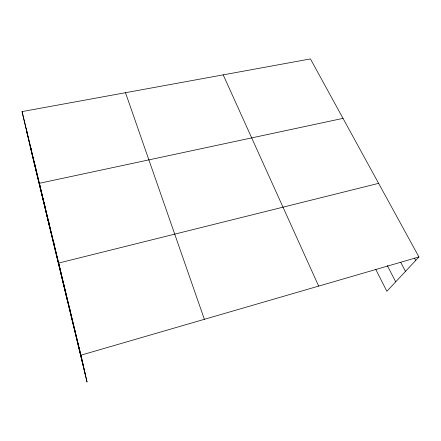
<?xml version="1.0" encoding="UTF-8"?>
<svg xmlns="http://www.w3.org/2000/svg" width="441" height="441" viewBox="0 0 441 441"><rect width="100%" height="100%" fill="white"/><g stroke="black" fill="none" stroke-linecap="round" stroke-linejoin="round"><path stroke-width="0.66" d="M418.95 256.965L80.979 355.17L87.048 382.071L33.29 159.548L22.05 111.595L310.447 58.929L418.95 256.965L386.856 291.297L375.726 269.302M378.615 183.351L58.692 263.051L67.026 299.185M343.015 118.364L39.398 183.296L49.386 226.183M414.408 258.04L415.709 260.433M400.72 262.329L405.5 271.353M387.264 265.482L395.715 281.821M223.201 74.86L318.672 286.104M125.498 92.704L204.37 319.317M22.05 111.595L81.602 357.932M26.741 131.622L83.547 366.565M30.17 146.252L85.394 374.745M34.839 164.454L35.881 168.925M30.435 146.247L31.509 150.844M26.173 128.634L27.276 133.347M53.615 242.054L54.508 245.918M48.708 221.79L49.646 225.82M43.973 202.215L44.949 206.405M63.956 284.814L64.755 288.293M69.419 307.394L70.163 310.651M75.091 330.827L75.775 333.848"/></g></svg>
